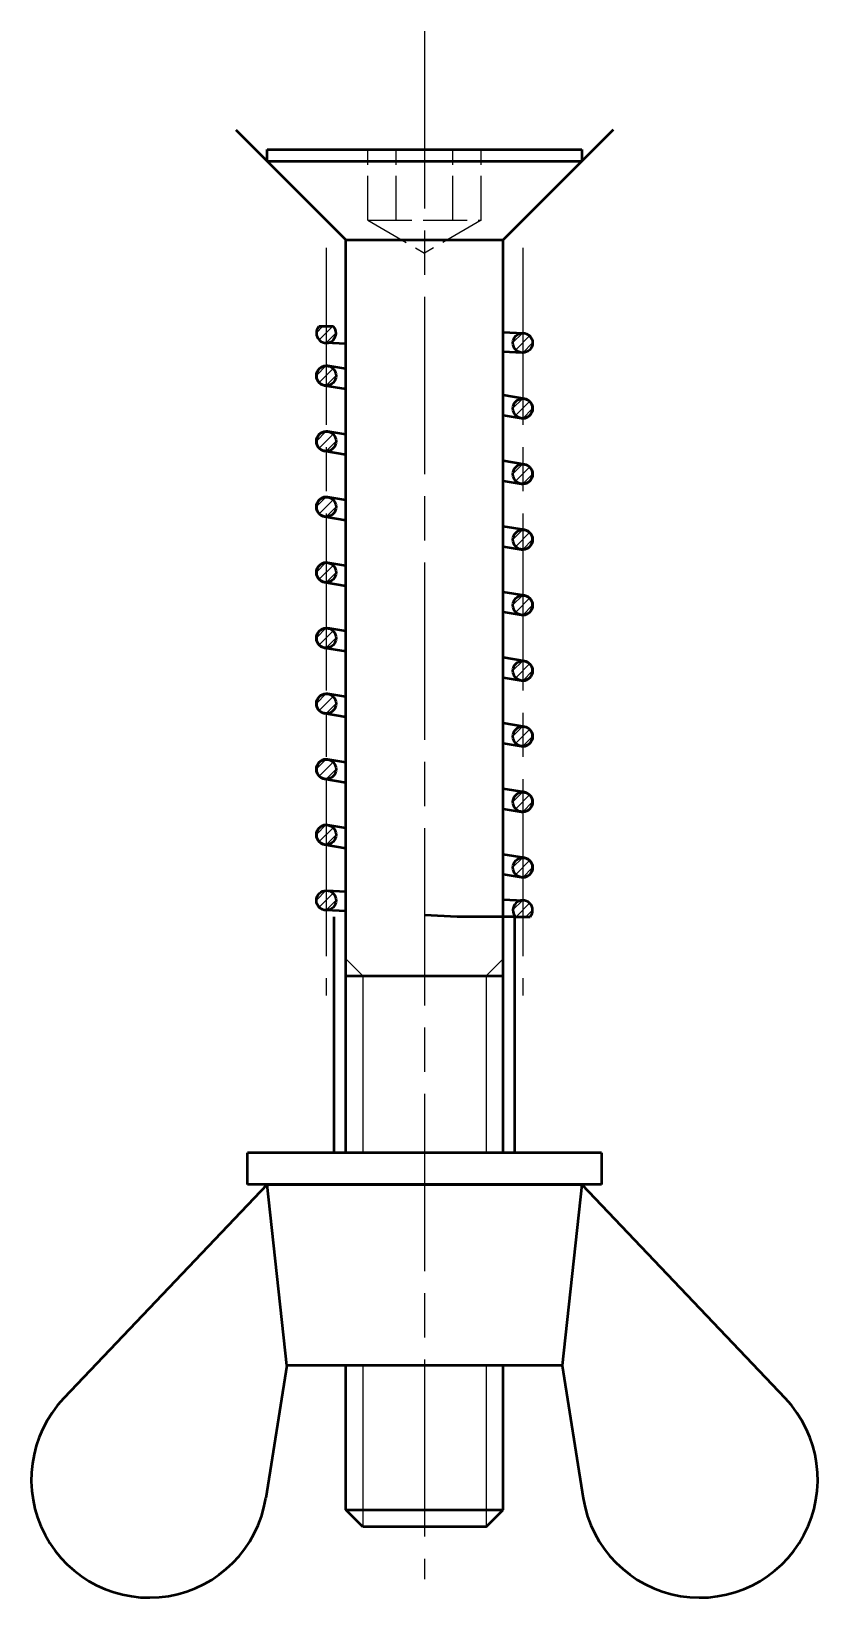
# Model space of a CAD drawing. Header units: millimetres. Extents: x -1615 to 4166, y 5 to 3174.
# Drawn here: x -216.26 to -202.92, y 2172.84 to 2199.37 of the extents above; entities that cross this region are included whole.
import ezdxf

# ---------------------------------------------------------------- set-up
doc = ezdxf.new("R2010")
doc.units = ezdxf.units.MM
doc.header["$LTSCALE"] = 0.25
for name, pattern in [('AM_ISO02W050', [7.5, 6, -1.5]), ('AM_ISO02W050x2', [3.75, 3, -0.75]), ('AM_ISO08W050', [18, 12, -1.5, 3, -1.5])]:
    doc.linetypes.add(name, pattern=pattern)
for name, color, linetype, lineweight in [('AM_0', 7, 'Continuous', 50), ('AM_0N', 7, 'Continuous', 50), ('AM_3N', 6, 'AM_ISO02W050', 25), ('AM_4N', 3, 'Continuous', 25), ('AM_7', 4, 'AM_ISO08W050', 25), ('AM_8N', 1, 'Continuous', 25)]:
    doc.layers.add(name, color=color, linetype=linetype, lineweight=lineweight)

msp = doc.modelspace()

# ---------------------------------------------------------------- linework, layer by layer
at = {"layer": 'AM_0'}
for p, q in [((-211.124, 2180.375), (-211.124, 2184.375)), ((-208.057, 2180.375), (-208.057, 2184.375)), ((-206.591, 2180.375), (-212.591, 2180.375))]:
    msp.add_line(p, q, dxfattribs=at)
at = {"layer": 'AM_0N'}
for p, q in [((-212.791, 2197.708), (-210.924, 2195.842)), ((-206.391, 2197.708), (-208.257, 2195.842)), ((-212.257, 2197.375), (-206.924, 2197.375)), ((-212.257, 2197.175), (-212.257, 2197.375)), ((-206.924, 2197.375), (-206.924, 2197.175)), ((-212.257, 2197.175), (-206.924, 2197.175)), ((-210.924, 2183.661), (-210.924, 2195.842)), ((-210.924, 2195.842), (-208.257, 2195.842)), ((-208.257, 2183.661), (-208.257, 2195.842)), ((-211.133, 2194.375), (-211.381, 2194.375)), ((-210.924, 2194.08), (-211.266, 2194.097)), ((-208.257, 2194.28), (-207.916, 2194.263)), ((-207.932, 2193.93), (-208.257, 2193.946)), ((-210.924, 2193.655), (-211.23, 2193.706)), ((-211.285, 2193.377), (-210.924, 2193.317)), ((-207.897, 2193.15), (-208.257, 2193.21)), ((-208.257, 2192.872), (-207.951, 2192.821)), ((-210.924, 2192.544), (-211.23, 2192.595)), ((-211.285, 2192.266), (-210.924, 2192.206)), ((-207.897, 2192.039), (-208.257, 2192.099)), ((-208.257, 2191.761), (-207.951, 2191.71)), ((-210.924, 2191.433), (-211.23, 2191.484)), ((-211.285, 2191.155), (-210.924, 2191.095)), ((-207.897, 2190.928), (-208.257, 2190.988)), ((-208.257, 2190.65), (-207.951, 2190.599)), ((-210.924, 2190.322), (-211.23, 2190.373)), ((-211.285, 2190.044), (-210.924, 2189.984)), ((-207.897, 2189.817), (-208.257, 2189.877)), ((-208.257, 2189.539), (-207.951, 2189.488)), ((-210.924, 2189.211), (-211.23, 2189.262)), ((-211.285, 2188.933), (-210.924, 2188.873)), ((-207.897, 2188.706), (-208.257, 2188.766)), ((-208.257, 2188.428), (-207.951, 2188.377)), ((-210.924, 2188.1), (-211.23, 2188.15)), ((-211.285, 2187.822), (-210.924, 2187.762)), ((-207.897, 2187.595), (-208.257, 2187.655)), ((-208.257, 2187.317), (-207.951, 2187.266)), ((-210.924, 2186.988), (-211.23, 2187.039)), ((-211.285, 2186.711), (-210.924, 2186.651)), ((-207.897, 2186.484), (-208.257, 2186.544)), ((-208.257, 2186.206), (-207.951, 2186.155)), ((-210.924, 2185.877), (-211.23, 2185.928)), ((-211.285, 2185.6), (-210.924, 2185.54)), ((-207.897, 2185.373), (-208.257, 2185.433)), ((-208.257, 2185.095), (-207.951, 2185.044)), ((-211.249, 2184.82), (-210.924, 2184.803)), ((-208.257, 2184.67), (-207.916, 2184.653)), ((-210.924, 2184.469), (-211.266, 2184.487)), ((-209.034, 2184.375), (-209.591, 2184.403)), ((-208.048, 2184.375), (-209.034, 2184.375)), ((-208.048, 2184.375), (-207.8, 2184.375)), ((-210.924, 2183.375), (-210.924, 2183.661)), ((-208.257, 2183.375), (-208.257, 2183.661)), ((-210.924, 2180.375), (-210.924, 2183.375)), ((-210.924, 2183.375), (-208.257, 2183.375)), ((-208.257, 2180.375), (-208.257, 2183.375)), ((-212.591, 2179.842), (-212.591, 2180.375)), ((-206.591, 2180.375), (-206.591, 2179.842)), ((-212.257, 2179.842), (-215.706, 2176.221)), ((-206.591, 2179.842), (-212.591, 2179.842)), ((-212.257, 2179.842), (-206.924, 2179.842)), ((-211.924, 2176.775), (-212.257, 2179.842)), ((-206.924, 2179.842), (-207.257, 2176.775)), ((-206.924, 2179.842), (-203.476, 2176.221)), ((-211.924, 2176.775), (-212.282, 2174.527)), ((-207.257, 2176.775), (-211.924, 2176.775)), ((-210.924, 2174.328), (-210.924, 2176.775)), ((-208.257, 2174.328), (-208.257, 2176.775)), ((-207.257, 2176.775), (-206.899, 2174.527)), ((-210.924, 2174.328), (-208.257, 2174.328)), ((-210.638, 2174.042), (-210.924, 2174.328)), ((-208.544, 2174.042), (-208.257, 2174.328)), ((-208.544, 2174.042), (-210.638, 2174.042))]:
    msp.add_line(p, q, dxfattribs=at)
for centre in [(-207.924, 2194.097), (-211.257, 2193.541), (-207.924, 2192.986), (-211.257, 2192.43), (-207.924, 2191.875), (-211.257, 2191.319), (-207.924, 2190.764), (-211.257, 2190.208), (-207.924, 2189.653), (-211.257, 2189.097), (-207.924, 2188.542), (-211.257, 2187.986), (-207.924, 2187.431), (-211.257, 2186.875), (-207.924, 2186.32), (-211.257, 2185.764), (-207.924, 2185.209), (-211.257, 2184.653)]:
    msp.add_circle(centre, 0.167, dxfattribs=at)
for centre, radius, start, end in [((-211.257, 2194.264), 0.167, 138.0933, 41.9067), ((-211.257, 2193.541), 0.167, 80.5385, 260.5385), ((-207.924, 2192.986), 0.167, 260.5385, 80.5385), ((-211.257, 2192.43), 0.167, 80.5385, 260.5385), ((-207.924, 2191.875), 0.167, 260.5385, 80.5385), ((-211.257, 2191.319), 0.167, 80.5385, 260.5385), ((-207.924, 2190.764), 0.167, 260.5385, 80.5385), ((-211.257, 2190.208), 0.167, 80.5385, 260.5385), ((-207.924, 2189.653), 0.167, 260.5385, 80.5385), ((-211.257, 2189.097), 0.167, 80.5385, 260.5385), ((-207.924, 2188.542), 0.167, 260.5385, 80.5385), ((-211.257, 2187.986), 0.167, 80.5385, 260.5385), ((-207.924, 2187.431), 0.167, 260.5385, 80.5385), ((-211.257, 2186.875), 0.167, 80.5385, 260.5385), ((-207.924, 2186.32), 0.167, 260.5385, 80.5385), ((-211.257, 2185.764), 0.167, 80.5385, 260.5385), ((-207.924, 2185.209), 0.167, 260.5385, 80.5385), ((-207.924, 2184.486), 0.167, 318.0933, 221.9067), ((-214.257, 2174.842), 2, 136.3972, 350.9455), ((-204.924, 2174.842), 2, 189.0545, 43.6028)]:
    msp.add_arc(centre, radius, start, end, dxfattribs=at)
at = {"layer": 'AM_3N', "linetype": 'AM_ISO02W050x2'}
for p, q in [((-210.553, 2196.175), (-210.553, 2197.375)), ((-210.072, 2196.175), (-210.072, 2197.375)), ((-209.109, 2196.175), (-209.109, 2197.375)), ((-208.628, 2196.175), (-208.628, 2197.375)), ((-210.553, 2196.175), (-208.628, 2196.175)), ((-210.553, 2196.175), (-209.591, 2195.619)), ((-208.628, 2196.175), (-209.591, 2195.619))]:
    msp.add_line(p, q, dxfattribs=at)
at = {"layer": 'AM_4N'}
for p, q in [((-210.924, 2183.661), (-210.638, 2183.375)), ((-208.257, 2183.661), (-208.544, 2183.375)), ((-210.638, 2183.375), (-210.638, 2180.375)), ((-208.544, 2183.375), (-208.544, 2180.375)), ((-210.638, 2176.775), (-210.638, 2174.042)), ((-208.544, 2176.775), (-208.544, 2174.042))]:
    msp.add_line(p, q, dxfattribs=at)
at = {"layer": 'AM_7'}
for p, q in [((-209.591, 2199.375), (-209.591, 2173.153)), ((-211.257, 2195.708), (-211.257, 2183.042)), ((-207.924, 2195.708), (-207.924, 2183.042))]:
    msp.add_line(p, q, dxfattribs=at)
at = {"layer": 'AM_8N'}
for p, q in [((-211.424, 2194.269), (-211.318, 2194.375)), ((-211.377, 2194.147), (-211.149, 2194.375)), ((-211.259, 2194.097), (-211.091, 2194.265)), ((-208.091, 2194.102), (-207.929, 2194.263)), ((-208.044, 2193.981), (-207.808, 2194.216)), ((-207.926, 2193.93), (-207.757, 2194.098)), ((-211.424, 2193.546), (-211.262, 2193.708)), ((-211.377, 2193.425), (-211.141, 2193.661)), ((-211.259, 2193.374), (-211.091, 2193.543)), ((-208.091, 2192.991), (-207.929, 2193.152)), ((-208.044, 2192.87), (-207.808, 2193.105)), ((-207.926, 2192.819), (-207.757, 2192.987)), ((-211.424, 2192.435), (-211.262, 2192.597)), ((-211.377, 2192.314), (-211.141, 2192.55)), ((-211.259, 2192.263), (-211.091, 2192.432)), ((-208.091, 2191.88), (-207.929, 2192.041)), ((-208.044, 2191.758), (-207.808, 2191.994)), ((-207.926, 2191.708), (-207.757, 2191.876)), ((-211.424, 2191.324), (-211.262, 2191.486)), ((-211.377, 2191.203), (-211.141, 2191.439)), ((-211.259, 2191.152), (-211.091, 2191.321)), ((-208.091, 2190.769), (-207.929, 2190.93)), ((-208.044, 2190.647), (-207.808, 2190.883)), ((-207.926, 2190.597), (-207.757, 2190.765)), ((-211.424, 2190.213), (-211.262, 2190.375)), ((-211.377, 2190.092), (-211.141, 2190.328)), ((-211.259, 2190.041), (-211.091, 2190.21)), ((-208.091, 2189.658), (-207.929, 2189.819)), ((-208.044, 2189.536), (-207.808, 2189.772)), ((-207.926, 2189.486), (-207.757, 2189.654)), ((-211.424, 2189.102), (-211.262, 2189.264)), ((-211.377, 2188.981), (-211.141, 2189.217)), ((-211.259, 2188.93), (-211.091, 2189.099)), ((-208.091, 2188.547), (-207.929, 2188.708)), ((-208.044, 2188.425), (-207.808, 2188.661)), ((-207.926, 2188.375), (-207.757, 2188.543)), ((-211.424, 2187.991), (-211.262, 2188.153)), ((-211.377, 2187.87), (-211.141, 2188.106)), ((-211.259, 2187.819), (-211.091, 2187.988)), ((-208.091, 2187.436), (-207.929, 2187.597)), ((-208.044, 2187.314), (-207.808, 2187.55)), ((-207.926, 2187.264), (-207.757, 2187.432)), ((-211.424, 2186.88), (-211.262, 2187.042)), ((-211.377, 2186.759), (-211.141, 2186.995)), ((-211.259, 2186.708), (-211.091, 2186.877)), ((-208.091, 2186.325), (-207.929, 2186.486)), ((-208.044, 2186.203), (-207.808, 2186.439)), ((-207.926, 2186.153), (-207.757, 2186.321)), ((-211.424, 2185.769), (-211.262, 2185.931)), ((-211.377, 2185.648), (-211.141, 2185.884)), ((-211.259, 2185.597), (-211.091, 2185.766)), ((-208.091, 2185.214), (-207.929, 2185.375)), ((-208.044, 2185.092), (-207.808, 2185.328)), ((-207.926, 2185.042), (-207.757, 2185.21)), ((-211.424, 2184.658), (-211.262, 2184.82)), ((-211.377, 2184.537), (-211.141, 2184.773)), ((-211.259, 2184.486), (-211.091, 2184.655)), ((-208.091, 2184.491), (-207.929, 2184.653)), ((-208.039, 2184.375), (-207.808, 2184.606)), ((-207.87, 2184.375), (-207.757, 2184.488))]:
    msp.add_line(p, q, dxfattribs=at)

doc.saveas('drawing.dxf')
